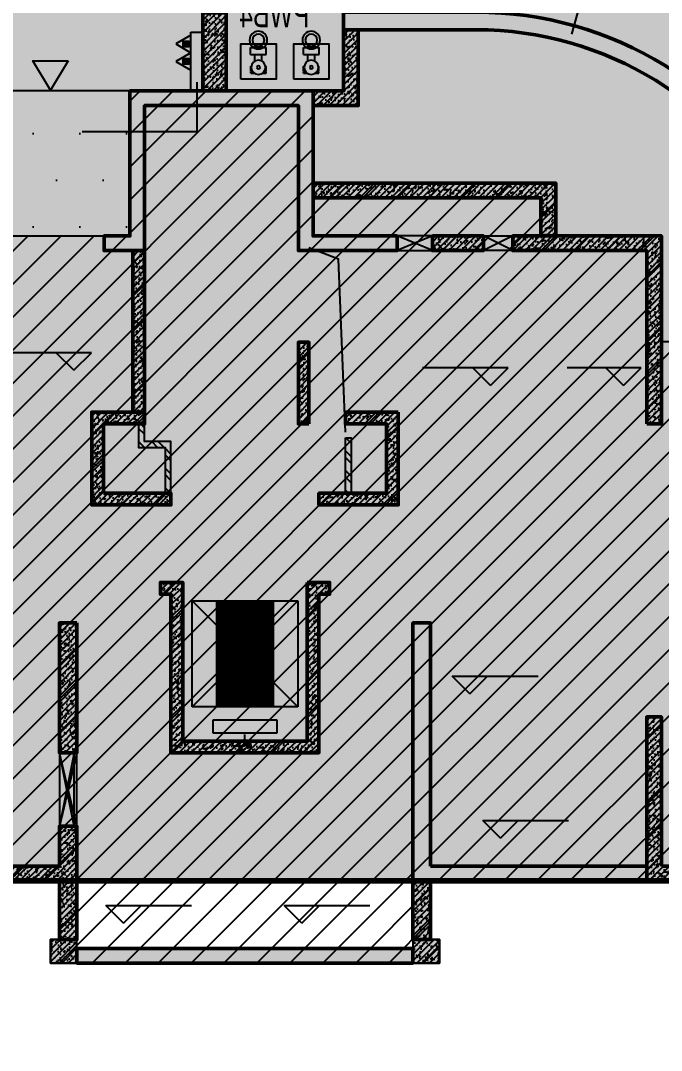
# Model space of a CAD drawing. Extents: x -1338203 to 1886333, y -530034 to 1031844.
# Drawn here: x 797106 to 808017, y 177562 to 195095 of the extents above; entities that cross this region are included whole.
import ezdxf

# ---------------------------------------------------------------- set-up
doc = ezdxf.new("R2010")
doc.units = 0
doc.header["$LTSCALE"] = 1000
doc.header["$MEASUREMENT"] = 0
for name, color, linetype in [('0A-A-SYMB', 13, 'Continuous'), ('A-001-平面参照B1$0$0A-ELEV-PATT', 8, 'Continuous'), ('A-001-平面参照B1$0$AUDIT_D_220531184525-2', 40, 'Continuous'), ('A-06-平面B1$0$0A-A-SYMB-ELEV', 150, 'Continuous'), ('A-06-平面B1$0$0A-O-HOLE', 52, 'Continuous'), ('A-06-平面B1$0$0A-S-WALL', 255, 'Continuous'), ('A-125-交通核B1(5#6#)$0$0A-E-EVTR', 2, 'Continuous'), ('A-125-交通核B1(5#6#)$0$0A-O-HOLE', 52, 'Continuous'), ('p-a-core', 1, 'Continuous'), ('S-06-墙柱B1_1$0$0S-CC-LINE', 52, 'Continuous'), ('S-06-墙柱B1_1$0$0S-CW-HATCH', 251, 'Continuous'), ('S-06-墙柱B1_1$0$0S-CW-HATCH-UP', 251, 'Continuous'), ('S-06-墙柱B1_1$0$0S-S-HOLE', 55, 'Continuous'), ('S001地下一墙柱$0$S001地下一墙柱$0$0S-CW-HATCH', 251, 'Continuous'), ('S001地下一墙柱$0$S001地下一墙柱$0$0S-CW-HATCH-UP', 251, 'Continuous'), ('地面指向箭头', 7, 'Continuous'), ('负一层消火栓$0$0P-ACC-FH', 7, 'Continuous'), ('负一层消火栓$0$0P-DIM-FH', 3, 'Continuous'), ('负一层消火栓$0$0P-EQUIP-FH', 7, 'Continuous'), ('负一层集水坑及排水沟$0$P001-预留预埋-B1$0$0P-EQUIP-WW', 7, 'Continuous')]:
    doc.layers.add(name, color=color, linetype=linetype)
for name, color, linetype, plot in [('A-06-平面B1$0$AAD-A-MARK', 6, 'Continuous', False), ('A-125-交通核B1(5#6#)$0$AAD-A-MARK', 6, 'Continuous', False), ('A06-125-交通核文字编号B1_镜像Y轴$0$AAD-A-MARK', 6, 'Continuous', False), ('S-06-墙柱B1_1$0$AAD-A-MARK', 6, 'Continuous', False)]:
    doc.layers.add(name, color=color, linetype=linetype, plot=plot)
doc.layers.add('p-a-wall', color=7, linetype='Continuous', lineweight=50)
doc.layers.add('S001地下一墙柱$0$S001地下一墙柱$0$0S-CW-LINE', color=7, linetype='Continuous', lineweight=50)
doc.layers.add('p-h-walkable', color=7, linetype='Continuous', lineweight=70, true_color=0xf0f0f0)
doc.styles.add('负一层集水坑及排水沟$0$P001-预留预埋-B1$0$AAD-TXT', font='AAD-TXT.shx', dxfattribs={"width": 0.7, "height": 3, "bigfont": 'AAD-HZTXT.shx'})
pattern_1 = [(45, (0, 0), (-168.38, 168.38), []), (45, (112.25, 0), (-168.38, 168.38), [])]
pattern_2 = [(45, (-164697.56, 574717.22), (-53.0330086, 53.0330086), []), (50, (-164697.56, 574717.22), (215.178055, -18.82564), [22.5, -247.5]), (355, (-164697.56, 574717.22), (-41.6254, 225.65764), [18, -198]), (100.4514, (-164679.63, 574715.65), (173.552815, 206.831863), [19.122057, -210.342634]), (46.1842, (-164697.56, 574777.22), (320.172315, -49.655704), [33.75, -371.25]), (96.6356, (-164670.88, 574773.08), (280.39881, 292.23536), [28.68309, -315.5139]), (351.1842, (-164697.56, 574777.22), (280.39858, 292.23558), [27, -297]), (21, (-164667.56, 574762.22), (179.072116, -120.785667), [22.5, -247.5]), (326, (-164667.56, 574762.22), (72.9946, 217.545014), [18, -198]), (71.4514, (-164652.64, 574752.15), (252.06679, 96.75915), [19.122057, -210.342634]), (37.5, (-164697.56, 574717.22), (3.6479566, 99.868156), [0, -195.6, 0, -201, 0, -198.75]), (7.5, (-164697.56, 574717.22), (78.920861, 118.323514), [0, -114.6, 0, -191.1, 0, -75.75]), (327.5, (-164764.46, 574717.22), (160.146731, -6.7664615), [0, -75, 0, -234, 0, -310.5]), (317.5, (-164794.46, 574717.22), (174.95585, 30.031495), [0, -97.5, 0, -155.4, 0, -220.5])]
pattern_3 = [(45, (-164697.56, 574717.22), (-111.796216, 111.796216), [91.28125, -91.28125]), (105, (-164697.56, 574717.22), (-152.716471, -40.920255), [91.28125, -91.28125]), (165, (-164721.19, 574805.39), (-40.920255, -152.716471), [91.28125, -91.28125])]

# ---------------------------------------------------------------- blocks, each defined once
blk = doc.blocks.new('A-001-平面参照B1')
at = {"layer": 'A-001-平面参照B1$0$0A-ELEV-PATT'}
h = blk.add_hatch(dxfattribs=at)
h.set_pattern_fill('DOTS', color=256, scale=500)
h.set_pattern_definition([(0, (-766365.4, -306889.1), (396.875, 793.75), [0, -793.75])])
h.paths.add_polyline_path([(29861, -115460), (32601, -115460), (32601, -112990), (29861, -112990)])
at = {"layer": '0A-A-SYMB'}
blk.add_lwpolyline([(47089, -113408, 0.241485), (37541, -107410), (32748, -107410)], format="xyb", dxfattribs=at)
at = {"layer": 'A-001-平面参照B1$0$AUDIT_D_220531184525-2'}
blk.add_lwpolyline([(42193, -104650), (40120, -112024)], dxfattribs=at)
blk.add_lwpolyline([(29861, -115460), (32601, -115460), (32601, -112990), (29861, -112990)], close=True, dxfattribs=at)
blk = doc.blocks.new('负一层集水坑及排水沟$0$pdjsk')
at = {"layer": '负一层集水坑及排水沟$0$P001-预留预埋-B1$0$0P-EQUIP-WW'}
for p, q in [((76854, 48875), (76854, 48937)), ((76854, 48937), (76870, 48937)), ((76870, 48894), (76870, 48937)), ((76883, 48905), (76883, 48937)), ((76883, 48937), (76974, 48937)), ((76974, 48927), (76974, 48937)), ((77172, 48673), (77172, 48941)), ((77172, 48941), (77293, 48941)), ((77293, 48673), (77293, 48941)), ((77059, 48867), (77172, 48867)), ((77059, 48748), (77172, 48748)), ((77293, 48867), (77299, 48867)), ((77293, 48748), (77299, 48748)), ((77299, 48731), (77299, 48883)), ((77299, 48883), (77309, 48883)), ((77309, 48731), (77309, 48883)), ((77309, 48867), (77336, 48867)), ((77309, 48748), (77336, 48748)), ((76854, 48677), (76854, 48740)), ((76854, 48677), (76870, 48677)), ((76870, 48677), (76870, 48721)), ((76883, 48677), (76883, 48710)), ((76883, 48677), (76974, 48677)), ((76974, 48677), (76974, 48688)), ((77172, 48673), (77293, 48673)), ((77299, 48731), (77309, 48731)), ((76854, 47975), (76854, 48037)), ((76854, 48037), (76870, 48037)), ((76870, 47994), (76870, 48037)), ((76883, 48005), (76883, 48037)), ((76883, 48037), (76974, 48037)), ((76974, 48027), (76974, 48037)), ((77059, 47967), (77172, 47967)), ((77172, 47773), (77172, 48041)), ((77172, 48041), (77293, 48041)), ((77293, 47773), (77293, 48041)), ((77293, 47967), (77299, 47967)), ((77299, 47831), (77299, 47983)), ((77299, 47983), (77309, 47983)), ((77309, 47831), (77309, 47983)), ((77309, 47967), (77336, 47967)), ((76854, 47777), (76854, 47840)), ((76854, 47777), (76870, 47777)), ((76870, 47777), (76870, 47821)), ((76883, 47777), (76883, 47810)), ((76883, 47777), (76974, 47777)), ((76974, 47777), (76974, 47788)), ((77059, 47848), (77172, 47848)), ((77172, 47773), (77293, 47773)), ((77293, 47848), (77299, 47848)), ((77299, 47831), (77309, 47831)), ((77309, 47848), (77336, 47848))]:
    blk.add_line(p, q, dxfattribs=at)
for points in [[(78054, 49357), (78054, 47357), (76554, 47357), (76554, 49357)], [(76754, 48507), (77354, 48507), (77354, 49107), (76754, 49107)], [(76754, 47607), (77354, 47607), (77354, 48207), (76754, 48207)]]:
    blk.add_lwpolyline(points, close=True, dxfattribs=at)
for centre, radius in [((76954, 48807), 121), ((77418, 48807), 151), ((76954, 48807), 27), ((77418, 48807), 102), ((77418, 47907), 151), ((76954, 47907), 121), ((76954, 47907), 27), ((77418, 47907), 102)]:
    blk.add_circle(centre, radius, dxfattribs=at)
at = {"layer": '负一层集水坑及排水沟$0$P001-预留预埋-B1$0$0P-EQUIP-WW', "style": '负一层集水坑及排水沟$0$P001-预留预埋-B1$0$AAD-TXT', "width": 0.7}
blk.add_text('PWB4', height=450, rotation=270, dxfattribs=at).set_placement((77637, 48775))
blk = doc.blocks.new('负一层集水坑及排水沟')
at = {"xscale": -1, "rotation": 270.0027235406074}
blk.add_blockref('负一层集水坑及排水沟$0$pdjsk', (-13113, -189546), dxfattribs=at)
blk.add_blockref('负一层集水坑及排水沟$0$pdjsk', (-13113, -189546), dxfattribs=at)
blk = doc.blocks.new('负一层消火栓$0$$TwtSys$00000546')
h = blk.add_hatch()
h.set_pattern_fill('ANSI31', color=256, scale=200, style=0)
h.set_pattern_definition([(45, (-38543.802, -6670.83), (-17.67767, 17.67767), [])])
h.paths.add_polyline_path([(-65, 174), (65, 174), (65, 44), (-65, 44)])
for points in [[(0, 344), (-198, 0), (198, 0)], [(-65, 174), (65, 174), (65, 44), (-65, 44)]]:
    blk.add_lwpolyline(points, close=True)
blk = doc.blocks.new('负一层消火栓')
at = {"layer": '负一层消火栓$0$0P-ACC-FH'}
blk.add_lwpolyline([(33641, -111990), (33841, -111990), (33841, -112990), (33641, -112990)], close=True, dxfattribs=at)
at = {"layer": '负一层消火栓$0$0P-DIM-FH'}
for p, q in [((33741, -112840, 800), (33741, -113690, 800)), ((33741, -113690, 800), (31791, -113690, 800))]:
    blk.add_line(p, q, dxfattribs=at)
at = {"layer": '负一层消火栓$0$0P-EQUIP-FH', "xscale": 0.7500000000000013, "yscale": 0.7500000000000013, "zscale": 0.7500000000000013, "rotation": 90}
for p in [(33641, -112192, 800), (33641, -112192, 800), (33641, -112489, 800), (33641, -112489, 800)]:
    blk.add_blockref('负一层消火栓$0$$TwtSys$00000546', p, dxfattribs=at)
blk = doc.blocks.new('A$C488321c4')
at = {"layer": '地面指向箭头'}
h = blk.add_hatch(color=251, dxfattribs=at)
h.dxf.hatch_style = 1
h.paths.add_polyline_path([(385268, -167351), (384968, -167851), (384668, -167351)])
at = {"layer": '地面指向箭头', "color": 251, "flags": 128}
blk.add_lwpolyline([(385268, -167351), (384968, -167851), (384668, -167351), (385268, -167351)], dxfattribs=at)
blk = doc.blocks.new('A-125-交通核B1(5#6#)')
h = blk.add_hatch()
h.set_pattern_fill('ANSI32', color=256, scale=50)
h.set_pattern_definition(pattern_1)
h.paths.add_polyline_path([(1360, 4310), (1260, 4310), (1260, 5190), (1710, 5190), (1710, 5490), (1810, 5490), (1810, 5090), (1360, 5090)])
h = blk.add_hatch()
h.set_pattern_fill('ANSI32', color=256, scale=50)
h.set_pattern_definition(pattern_1)
h.paths.add_polyline_path([(-1713, 5250), (-1810, 5250), (-1810, 4310), (-1713, 4310)])
for points in [[(1360, 4310), (1260, 4310), (1260, 5190), (1710, 5190), (1710, 5490), (1810, 5490), (1810, 5090), (1360, 5090)], [(-1713, 5250), (-1810, 5250), (-1810, 4310), (-1713, 4310)]]:
    blk.add_lwpolyline(points, close=True)
at = {"layer": 'A-125-交通核B1(5#6#)$0$0A-E-EVTR'}
for p, q in [((900, 2475), (-900, 2475)), ((-900, 2475), (-900, 675)), ((900, 675), (-900, 2475)), ((900, 2475), (-900, 675)), ((900, 675), (900, 2475)), ((-900, 675), (900, 675)), ((540, 450), (-540, 450)), ((-540, 450), (-540, 225)), ((540, 225), (540, 450)), ((-540, 225), (540, 225))]:
    blk.add_line(p, q, dxfattribs=at)
at = {"layer": 'A-125-交通核B1(5#6#)$0$0A-O-HOLE', "flags": 128}
blk.add_lwpolyline([(-1710, 5350), (-1593, 8294), (-1090, 8490)], dxfattribs=at)
at = {"layer": 'A-125-交通核B1(5#6#)$0$AAD-A-MARK'}
for q in [(0, 200), (200, 0)]:
    blk.add_line((0, 0), q, dxfattribs=at)
blk.add_circle((0, 0), 100, dxfattribs=at)
blk = doc.blocks.new('A06-125-交通核文字编号B1_镜像Y轴')
at = {"layer": 'A06-125-交通核文字编号B1_镜像Y轴$0$AAD-A-MARK', "extrusion": (-1.22465e-16, 0, -1)}
for q in [(0, 200), (-200, 0)]:
    blk.add_line((0, 0), q, dxfattribs=at)
blk.add_circle((0, 0), 100, dxfattribs=at)
blk = doc.blocks.new('A-06-平面B1')
at = {"layer": 'A-06-平面B1$0$0A-A-SYMB-ELEV'}
for p, q in [((40388, 6702), (38929, 6702)), ((40088, 6402), (39788, 6702)), ((40088, 6402), (40388, 6702)), ((47481, 6444), (46022, 6444)), ((47181, 6144), (46881, 6444)), ((47181, 6144), (47481, 6444)), ((49744, 6444), (48485, 6444)), ((49444, 6144), (49144, 6444)), ((49444, 6144), (49744, 6444)), ((46830, 895), (46530, 1195)), ((46530, 1195), (47989, 1195)), ((46830, 895), (47130, 1195)), ((47349, -1562), (47049, -1262)), ((47049, -1262), (48508, -1262)), ((47349, -1562), (47649, -1262)), ((40932, -3011), (40632, -2711)), ((40632, -2711), (42090, -2711)), ((40932, -3011), (41232, -2711)), ((43969, -3011), (43669, -2711)), ((43669, -2711), (45127, -2711)), ((43969, -3011), (44269, -2711))]:
    blk.add_line(p, q, dxfattribs=at)
at = {"layer": 'A-06-平面B1$0$0A-O-HOLE', "flags": 128}
blk.add_lwpolyline([(40090, -110), (39840, -110), (39840, -1360), (40090, -1360)], close=True, dxfattribs=at)
for points in [[(40090, -110), (39840, -1360)], [(40090, -1360), (39840, -110)]]:
    blk.add_lwpolyline(points, dxfattribs=at)
at = {"layer": 'A-06-平面B1$0$AAD-A-MARK'}
for q in [(43000, 200), (42800, 0)]:
    blk.add_line((43000, 0), q, dxfattribs=at)
blk.add_circle((43000, 0), 100, dxfattribs=at)
at = {"layer": 'A-06-平面B1$0$0A-S-WALL', "xscale": -1}
blk.add_blockref('A-125-交通核B1(5#6#)', (43000, 0), dxfattribs=at)
at = {"layer": 'A-06-平面B1$0$0A-S-WALL'}
blk.add_blockref('A06-125-交通核文字编号B1_镜像Y轴', (43000, 0), dxfattribs=at)

msp = doc.modelspace()

# ---------------------------------------------------------------- hatches: boundary and pattern name
at = {"ltscale": 0.002}
h = msp.add_hatch(dxfattribs=at)
h.set_pattern_fill('ANSI31', color=8, scale=250)
h.set_pattern_definition([(45, (321361.53, 273455.2), (-280.633, 280.633), [])])
h.paths.add_polyline_path([(753816.6, 180574.4), (754891.6, 180574.4), (754891.6, 183199.3), (752961.6, 183199.3), (752961.6, 186304.3), (752761.6, 186304.3), (752761.8, 191429.2), (756766.6, 191429.2), (756766.6, 193899.3), (759886.6, 193899.3), (759886.6, 191429.3), (774336.6, 191429.3), (774336.6, 191429.3), (778466.6, 191429.3), (778466.3, 193899.3), (781586.3, 193899.3), (781586.6, 191429.3), (798966.6, 191429.3), (798966.6, 193899.3), (802086.6, 193899.3), (802086.6, 192329.3), (806216.6, 192329.3), (806216.6, 191429.3), (808016.6, 191429.3), (808016.6, 189629.3), (810876.6, 189629.3), (810876.6, 186429.3), (811676.6, 186429.3), (811676.6, 183876), (812576.6, 183876), (812576.6, 180449.3), (804086.6, 180449.3), (804086.6, 179449.3), (804236.6, 179449.3), (804236.6, 179049.3), (797616.6, 179049.3), (797616.6, 179449.3), (797766.6, 179449.3), (797766.6, 180449.3), (782786.6, 180449.3), (782786.6, 179449.3), (782936.6, 179449.3), (782936.6, 179049.3), (776316.6, 179049.3), (776316.6, 179449.3), (776466.6, 179449.3), (776466.6, 180449.3), (761086.6, 180449.3), (761086.6, 179449.3), (761236.6, 179449.3), (761236.6, 179049.3), (753816.6, 179049.3)])
at = {"layer": 'p-a-wall'}
h = msp.add_hatch(dxfattribs=at)
h.set_pattern_fill('STARS', color=256, scale=115, angle=45)
h.set_pattern_definition(pattern_3)
edge = h.paths.add_edge_path()
edge.add_arc((800926.6, 182739.1), 100, 0, 360)
h = msp.add_hatch(dxfattribs=at)
h.set_pattern_fill('STARS', color=256, scale=115, angle=45)
h.set_pattern_definition(pattern_3)
edge = h.paths.add_edge_path()
edge.add_arc((800926.6, 182739.1), 100, 0, 360)
at = {"layer": 'p-h-walkable', "ltscale": 0.002}
h = msp.add_hatch(color=256, dxfattribs=at)
h.dxf.hatch_style = 1
h.paths.add_polyline_path([(633826.6, 244460.7), (640276.6, 244575.6), (640576.6, 234544.8), (645576.7, 234544.6), (645576.7, 209278.9), (732355.9, 209029), (732355.1, 235229.9), (738506.7, 235229.9), (738506.6, 268838.9), (732734.3, 268838.9), (732734.3, 272898.9), (711963.1, 272898.9), (711963.1, 278984.7), (717256.7, 278984.7), (717256.7, 284049), (733571.6, 284135.6), (733996.6, 290449.1), (739216.6, 290449.1), (739766.6, 284299.1), (754626.6, 284299.1), (755296.6, 290449.1), (760516.6, 290449.1), (760816.6, 283049.1), (760816.3, 275879.2), (775122.6, 275879.2), (776006.6, 274138.9), (776006.6, 259429.1), (778716.6, 259429.1), (778716.6, 238849.1), (783416.6, 238849.1), (783416.6, 237229.1), (782066.6, 237229.1), (782066.6, 234429.1), (779546.6, 234429.1), (779546.6, 237129.1), (773916.6, 237129.1), (773916.6, 243229.1), (764306.6, 243225.6), (764306.6, 236639.1), (760766.6, 236639.1), (760766.6, 234429.1), (758246.6, 234429.1), (758246.6, 238649.1), (762116.6, 238649.1), (762116.6, 243225.6), (748656.6, 243225.6), (748756.3, 207529.1), (800106.6, 207528.9), (800206.7, 201639.7), (812908.2, 202239.1), (812576.6, 180449.3), (744206, 180449.3), (744206, 173439), (728556.7, 173439), (728556.6, 122289.1), (746356.6, 122289.1), (750916.6, 132325.6), (842896.6, 132325.6), (843211.6, 121345.6), (839116.6, 121345.6), (839116.6, 93449.1), (864906.6, 93449.1), (864906.6, 79694), (875856.6, 74929.1), (875856.6, 65749.1), (834560.6, 65749.1), (839142.9, 28436.3), (869465.5, 32160.2), (871163.4, 18334), (873704.3, 18646.1), (877328.9, 5540.2), (761876.2, -8638.5), (761133.2, 2082.3), (764950.9, 5291.5), (763253.1, 19116.3), (799242.7, 23536.1), (793807.6, 65749.1), (750756.6, 65749.1), (751556.6, 81645.6), (636016.6, 81645.6), (636016.6, 96345.6), (629416.6, 96345.6), (629416.6, 118203.2), (622306.6, 118203.2), (622286.6, 139083.2), (644406.6, 137003.2), (644406.6, 129968.2), (656656.6, 129968.2), (656406.6, 138083.2), (712156.6, 138083.2), (711856.6, 184449.1), (581811.6, 184349.1), (581826.6, 197199.1), (585876.6, 197449.1), (585976.6, 209279), (629226.6, 209578.9), (628926.8, 236145.4), (633826.6, 236145.6)])
at = {"layer": 'S-06-墙柱B1_1$0$0S-CW-HATCH'}
h = msp.add_hatch(color=256, dxfattribs=at)
h.dxf.hatch_style = 1
h.paths.add_polyline_path([(799216.6, 193649.1), (799216.6, 191179.1), (798526.6, 191179.1), (798526.6, 191429.1), (798966.6, 191429.1), (798966.6, 193899.1), (799216.6, 193899.1), (801836.6, 193899.1), (802086.6, 193899.1), (802086.6, 191429.1), (803516.6, 191429.1), (803516.6, 191179.1), (801836.6, 191179.1), (801836.6, 193649.1)])
h = msp.add_hatch(color=256, dxfattribs=at)
h.dxf.hatch_style = 1
h.paths.add_polyline_path([(806216.6, 191429.1), (806216.6, 192329.1), (802086.6, 192329.1), (802086.6, 192079.1), (805966.6, 192079.1), (805966.6, 191429.1)])
h = msp.add_hatch(color=256, dxfattribs=at)
h.dxf.hatch_style = 1
h.paths.add_polyline_path([(804116.6, 191429.1), (804986.8, 191429.1), (804986.8, 191179.1), (804116.6, 191179.1)])
h = msp.add_hatch(color=256, dxfattribs=at)
h.dxf.hatch_style = 1
h.paths.add_polyline_path([(807766.6, 188229.1), (807766.6, 191179.1), (805486.8, 191179.1), (805486.8, 191429.1), (808016.6, 191429.1), (808016.6, 188229.1)])
h = msp.add_hatch(color=256, dxfattribs=at)
h.dxf.hatch_style = 1
h.paths.add_polyline_path([(799216.6, 191179.1), (799016.6, 191179.1), (799016.6, 188429.1), (799216.6, 188429.1)])
h = msp.add_hatch(color=256, dxfattribs=at)
h.dxf.hatch_style = 1
h.paths.add_polyline_path([(802016.6, 188229.1), (801836.6, 188229.1), (801836.6, 189619.1), (802016.6, 189619.1)])
h = msp.add_hatch(color=256, dxfattribs=at)
h.dxf.hatch_style = 1
h.paths.add_polyline_path([(798516.6, 187049.1), (799666.6, 187049.1), (799666.6, 186849.1), (799486.6, 186849.1), (798316.6, 186849.1), (798316.6, 188429.1), (799216.6, 188429.1), (799216.6, 188229.1), (798516.6, 188229.1)])
h = msp.add_hatch(color=256, dxfattribs=at)
h.dxf.hatch_style = 1
h.paths.add_polyline_path([(803536.6, 188429.1), (803536.6, 186849.1), (802366.6, 186849.1), (802186.6, 186849.1), (802186.6, 187049.1), (803336.6, 187049.1), (803336.6, 188229.1), (802636.6, 188229.1), (802636.6, 188429.1)])
h = msp.add_hatch(color=256, dxfattribs=at)
h.dxf.hatch_style = 1
h.paths.add_polyline_path([(801986.6, 185529.1), (802366.6, 185529.1), (802366.6, 185329.1), (802186.6, 185329.1), (802186.6, 182629.1), (799666.6, 182629.1), (799666.6, 185329.1), (799486.6, 185329.1), (799486.6, 185529.1), (799866.6, 185529.1), (799866.6, 182829.1), (801986.6, 182829.1)])
h = msp.add_hatch(color=256, dxfattribs=at)
h.dxf.hatch_style = 1
h.paths.add_polyline_path([(798066.6, 184839.1), (797766.6, 184839.1), (797766.6, 182629.1), (798066.6, 182629.1)])
h = msp.add_hatch(color=256, dxfattribs=at)
h.dxf.hatch_style = 1
h.paths.add_polyline_path([(804086.6, 180699.1), (807766.6, 180699.1), (807766.6, 180449.1), (803786.6, 180449.1), (803786.6, 184839.1), (804086.6, 184839.1)])
h = msp.add_hatch(color=256, dxfattribs=at)
h.dxf.hatch_style = 1
h.paths.add_polyline_path([(808016.6, 180699.1), (811426.6, 180699.1), (811426.6, 180449.1), (807766.6, 180449.1), (807766.6, 183239.1), (808016.6, 183239.1)])
h = msp.add_hatch(color=256, dxfattribs=at)
h.dxf.hatch_style = 1
h.paths.add_polyline_path([(798066.6, 180449.1), (794036.6, 180449.1), (794036.6, 180699.1), (797766.6, 180699.1), (797766.6, 181379.1), (798066.6, 181379.1)])
h = msp.add_hatch(color=256, dxfattribs=at)
h.dxf.hatch_style = 1
h.paths.add_polyline_path([(798066.6, 180449.1), (797766.6, 180449.1), (797766.6, 179449.1), (798066.6, 179449.1)])
h = msp.add_hatch(color=256, dxfattribs=at)
h.dxf.hatch_style = 1
h.paths.add_polyline_path([(803786.6, 179449.1), (804086.6, 179449.1), (804086.6, 180449.1), (803786.6, 180449.1)])
h = msp.add_hatch(color=256, dxfattribs=at)
h.dxf.hatch_style = 1
h.paths.add_polyline_path([(798066.6, 179449.1), (797616.6, 179449.1), (797616.6, 179049.1), (798066.6, 179049.1)])
h = msp.add_hatch(color=256, dxfattribs=at)
h.dxf.hatch_style = 1
h.paths.add_polyline_path([(804236.6, 179449.1), (803786.6, 179449.1), (803786.6, 179049.1), (804236.6, 179049.1)])
h = msp.add_hatch(color=256, dxfattribs=at)
h.dxf.hatch_style = 1
h.paths.add_polyline_path([(798066.6, 179299.1), (803786.6, 179299.1), (803786.6, 179049.1), (798066.6, 179049.1)])
at = {"layer": 'S-06-墙柱B1_1$0$0S-CW-HATCH-UP'}
h = msp.add_hatch(dxfattribs=at)
h.set_pattern_fill('钢筋混凝土', color=256, scale=30)
h.set_pattern_definition(pattern_2)
h.paths.add_polyline_path([(799216.6, 193649.1), (799216.6, 191179.1), (798526.6, 191179.1), (798526.6, 191429.1), (798966.6, 191429.1), (798966.6, 193899.1), (799216.6, 193899.1), (801836.6, 193899.1), (802086.6, 193899.1), (802086.6, 191429.1), (803516.6, 191429.1), (803516.6, 191179.1), (801836.6, 191179.1), (801836.6, 193649.1)])
h = msp.add_hatch(dxfattribs=at)
h.set_pattern_fill('钢筋混凝土', color=256, scale=30)
h.set_pattern_definition(pattern_2)
h.paths.add_polyline_path([(806216.6, 191429.1), (806216.6, 192329.1), (802086.6, 192329.1), (802086.6, 192079.1), (805966.6, 192079.1), (805966.6, 191429.1)])
h = msp.add_hatch(dxfattribs=at)
h.set_pattern_fill('钢筋混凝土', color=256, scale=30)
h.set_pattern_definition([(45, (-4327060.57, 933869.925), (-53.0330086, 53.0330086), []), (50, (-4327060.57, 933869.93), (215.178055, -18.8256405), [22.5, -247.5]), (355, (-4327060.57, 933869.93), (-41.6254, 225.65764), [18, -198]), (100.4514, (-4327042.64, 933868.36), (173.5528145, 206.831863), [19.122057, -210.342634]), (46.1842, (-4327060.57, 933929.93), (320.172315, -49.655704), [33.75, -371.25]), (96.6356, (-4327033.9, 933925.8), (280.398812, 292.235361), [28.683086, -315.5139]), (351.1842, (-4327060.57, 933929.93), (280.398584, 292.23558), [27, -297]), (21, (-4327030.57, 933914.93), (179.0721156, -120.785667), [22.5, -247.5]), (326, (-4327030.57, 933914.93), (72.9946, 217.5450135), [18, -198]), (71.4514, (-4327015.65, 933904.86), (252.0667886, 96.759149), [19.122057, -210.342634]), (37.5, (-4327060.57, 933869.925), (3.6479566, 99.8681561), [0, -195.6, 0, -201, 0, -198.75]), (7.5, (-4327060.57, 933869.93), (78.9208612, 118.3235136), [0, -114.6, 0, -191.1, 0, -75.75]), (327.5, (-4327127.47, 933869.925), (160.1467309, -6.7664615), [0, -75, 0, -234, 0, -310.5]), (317.5, (-4327157.47, 933869.93), (174.9558508, 30.0314947), [0, -97.5, 0, -155.4, 0, -220.5])])
h.paths.add_polyline_path([(804116.6, 191429.1), (804986.8, 191429.1), (804986.8, 191179.1), (804116.6, 191179.1)])
h = msp.add_hatch(dxfattribs=at)
h.set_pattern_fill('钢筋混凝土', color=256, scale=30)
h.set_pattern_definition(pattern_2)
h.paths.add_polyline_path([(807766.6, 188229.1), (807766.6, 191179.1), (805486.8, 191179.1), (805486.8, 191429.1), (808016.6, 191429.1), (808016.6, 188229.1)])
h = msp.add_hatch(dxfattribs=at)
h.set_pattern_fill('钢筋混凝土', color=256, scale=30)
h.set_pattern_definition(pattern_2)
h.paths.add_polyline_path([(799216.6, 191179.1), (799016.6, 191179.1), (799016.6, 188429.1), (799216.6, 188429.1)])
h = msp.add_hatch(dxfattribs=at)
h.set_pattern_fill('钢筋混凝土', color=256, scale=30)
h.set_pattern_definition([(45, (-4327060.57, 819107.91), (-53.0330086, 53.0330086), []), (50, (-4327060.57, 819107.9), (215.178055, -18.8256405), [22.5, -247.5]), (355, (-4327060.57, 819107.9), (-41.6254, 225.65764), [18, -198]), (100.4514, (-4327042.64, 819106.34), (173.5528145, 206.831863), [19.122057, -210.342634]), (46.1842, (-4327060.57, 819167.9), (320.172315, -49.655704), [33.75, -371.25]), (96.6356, (-4327033.9, 819163.77), (280.398812, 292.235361), [28.683086, -315.5139]), (351.1842, (-4327060.57, 819167.9), (280.398584, 292.23558), [27, -297]), (21, (-4327030.57, 819152.9), (179.0721156, -120.785667), [22.5, -247.5]), (326, (-4327030.57, 819152.9), (72.9946, 217.5450135), [18, -198]), (71.4514, (-4327015.65, 819142.84), (252.0667886, 96.759149), [19.122057, -210.342634]), (37.5, (-4327060.57, 819107.91), (3.6479566, 99.8681561), [0, -195.6, 0, -201, 0, -198.75]), (7.5, (-4327060.57, 819107.91), (78.9208612, 118.3235136), [0, -114.6, 0, -191.1, 0, -75.75]), (327.5, (-4327127.47, 819107.91), (160.1467309, -6.7664615), [0, -75, 0, -234, 0, -310.5]), (317.5, (-4327157.47, 819107.91), (174.9558508, 30.0314947), [0, -97.5, 0, -155.4, 0, -220.5])])
h.paths.add_polyline_path([(802016.6, 188229.1), (801836.6, 188229.1), (801836.6, 189619.1), (802016.6, 189619.1)])
h = msp.add_hatch(dxfattribs=at)
h.set_pattern_fill('钢筋混凝土', color=256, scale=30)
h.set_pattern_definition(pattern_2)
h.paths.add_polyline_path([(798516.6, 187049.1), (799666.6, 187049.1), (799666.6, 186849.1), (799486.6, 186849.1), (798316.6, 186849.1), (798316.6, 188429.1), (799216.6, 188429.1), (799216.6, 188229.1), (798516.6, 188229.1)])
h = msp.add_hatch(dxfattribs=at)
h.set_pattern_fill('钢筋混凝土', color=256, scale=30)
h.set_pattern_definition(pattern_2)
h.paths.add_polyline_path([(803536.6, 188429.1), (803536.6, 186849.1), (802366.6, 186849.1), (802186.6, 186849.1), (802186.6, 187049.1), (803336.6, 187049.1), (803336.6, 188229.1), (802636.6, 188229.1), (802636.6, 188429.1)])
h = msp.add_hatch(dxfattribs=at)
h.set_pattern_fill('钢筋混凝土', color=256, scale=30)
h.set_pattern_definition(pattern_2)
h.paths.add_polyline_path([(801986.6, 185529.1), (802366.6, 185529.1), (802366.6, 185329.1), (802186.6, 185329.1), (802186.6, 182629.1), (799666.6, 182629.1), (799666.6, 185329.1), (799486.6, 185329.1), (799486.6, 185529.1), (799866.6, 185529.1), (799866.6, 182829.1), (801986.6, 182829.1)])
h = msp.add_hatch(dxfattribs=at)
h.set_pattern_fill('钢筋混凝土', color=256, scale=30)
h.set_pattern_definition([(45, (-4327060.57, 819107.91), (-53.0330086, 53.0330086), []), (50, (-4327060.57, 819107.9), (215.178055, -18.8256405), [22.5, -247.5]), (355, (-4327060.57, 819107.9), (-41.6254, 225.65764), [18, -198]), (100.4514, (-4327042.64, 819106.34), (173.5528145, 206.831863), [19.122057, -210.342634]), (46.1842, (-4327060.57, 819167.9), (320.172315, -49.655704), [33.75, -371.25]), (96.6356, (-4327033.9, 819163.77), (280.398812, 292.235361), [28.683086, -315.5139]), (351.1842, (-4327060.57, 819167.9), (280.398584, 292.23558), [27, -297]), (21, (-4327030.57, 819152.9), (179.0721156, -120.785667), [22.5, -247.5]), (326, (-4327030.57, 819152.9), (72.9946, 217.5450135), [18, -198]), (71.4514, (-4327015.65, 819142.84), (252.0667886, 96.759149), [19.122057, -210.342634]), (37.5, (-4327060.57, 819107.91), (3.6479566, 99.8681561), [0, -195.6, 0, -201, 0, -198.75]), (7.5, (-4327060.57, 819107.91), (78.9208612, 118.3235136), [0, -114.6, 0, -191.1, 0, -75.75]), (327.5, (-4327127.47, 819107.91), (160.1467309, -6.7664615), [0, -75, 0, -234, 0, -310.5]), (317.5, (-4327157.47, 819107.91), (174.9558508, 30.0314947), [0, -97.5, 0, -155.4, 0, -220.5])])
h.paths.add_polyline_path([(798066.6, 184839.1), (797766.6, 184839.1), (797766.6, 182629.1), (798066.6, 182629.1)])
h = msp.add_hatch(dxfattribs=at)
h.set_pattern_fill('钢筋混凝土', color=256, scale=30)
h.set_pattern_definition(pattern_2)
h.paths.add_polyline_path([(804086.6, 180699.1), (807766.6, 180699.1), (807766.6, 180449.1), (803786.6, 180449.1), (803786.6, 184839.1), (804086.6, 184839.1)])
h = msp.add_hatch(dxfattribs=at)
h.set_pattern_fill('钢筋混凝土', color=256, scale=30)
h.set_pattern_definition(pattern_2)
h.paths.add_polyline_path([(808016.6, 180699.1), (811426.6, 180699.1), (811426.6, 180449.1), (807766.6, 180449.1), (807766.6, 183239.1), (808016.6, 183239.1)])
h = msp.add_hatch(dxfattribs=at)
h.set_pattern_fill('钢筋混凝土', color=256, scale=30)
h.set_pattern_definition(pattern_2)
h.paths.add_polyline_path([(798066.6, 180449.1), (794036.6, 180449.1), (794036.6, 180699.1), (797766.6, 180699.1), (797766.6, 181379.1), (798066.6, 181379.1)])
h = msp.add_hatch(dxfattribs=at)
h.set_pattern_fill('钢筋混凝土', color=256, scale=30)
h.set_pattern_definition(pattern_2)
h.paths.add_polyline_path([(798066.6, 180449.1), (797766.6, 180449.1), (797766.6, 179449.1), (798066.6, 179449.1)])
h = msp.add_hatch(dxfattribs=at)
h.set_pattern_fill('钢筋混凝土', color=256, scale=30)
h.set_pattern_definition(pattern_2)
h.paths.add_polyline_path([(803786.6, 179449.1), (804086.6, 179449.1), (804086.6, 180449.1), (803786.6, 180449.1)])
h = msp.add_hatch(dxfattribs=at)
h.set_pattern_fill('钢筋混凝土', color=256, scale=30)
h.set_pattern_definition(pattern_2)
h.paths.add_polyline_path([(798066.6, 179449.1), (797616.6, 179449.1), (797616.6, 179049.1), (798066.6, 179049.1)])
h = msp.add_hatch(dxfattribs=at)
h.set_pattern_fill('钢筋混凝土', color=256, scale=30)
h.set_pattern_definition(pattern_2)
h.paths.add_polyline_path([(804236.6, 179449.1), (803786.6, 179449.1), (803786.6, 179049.1), (804236.6, 179049.1)])
h = msp.add_hatch(dxfattribs=at)
h.set_pattern_fill('钢筋混凝土', color=256, scale=30)
h.set_pattern_definition(pattern_2)
h.paths.add_polyline_path([(798066.6, 179299.1), (803786.6, 179299.1), (803786.6, 179049.1), (798066.6, 179049.1)])
at = {"layer": 'S001地下一墙柱$0$S001地下一墙柱$0$0S-CW-HATCH', "ltscale": 0.002}
h = msp.add_hatch(color=256, dxfattribs=at)
h.dxf.hatch_style = 1
h.paths.add_polyline_path([(800206.6, 195229.1), (800606.6, 195229.1), (800606.6, 193899.1), (800206.6, 193899.1)])
h = msp.add_hatch(color=256, dxfattribs=at)
h.dxf.hatch_style = 1
edge = h.paths.add_edge_path()
edge.add_line((802606.6, 194939.1), (804861.5, 194939.1))
edge.add_arc((804861.5, 189089.1), 5850, 27.07338, 90, ccw=False)
edge.add_line((810070.5, 191751.6), (812785.9, 186439.1))
edge.add_line((812785.9, 186439.1), (812939.3, 186139.1))
edge.add_line((812939.3, 186139.1), (813149.1, 185728.6))
edge.add_line((813149.1, 185728.6), (813416.2, 185865.1))
edge.add_line((813416.2, 185865.1), (810337.6, 191888.2))
edge.add_arc((804861.5, 189089.1), 6150, 27.07338, 90)
edge.add_line((804861.5, 195239.1), (802606.6, 195239.1))
edge.add_line((802606.6, 195239.1), (802606.6, 194939.1))
h = msp.add_hatch(color=256, dxfattribs=at)
h.dxf.hatch_style = 1
h.paths.add_polyline_path([(802606.6, 194939.1), (802606.6, 193899.1), (802086.6, 193899.1), (802086.6, 193649.1), (802856.6, 193649.1), (802856.6, 194939.1)])
at = {"layer": 'S001地下一墙柱$0$S001地下一墙柱$0$0S-CW-HATCH-UP', "ltscale": 0.002}
h = msp.add_hatch(dxfattribs=at)
h.set_pattern_fill('钢筋混凝土', color=256, scale=30)
h.set_pattern_definition([(45, (-8e-05, 0.01), (-53.0330086, 53.0330086), []), (50, (-8e-05, 0.01), (215.178055, -18.82564), [22.5, -247.5]), (355, (-8e-05, 0.01), (-41.6254, 225.65764), [18, -198]), (100.4514, (17.93, -1.56), (173.552815, 206.83186), [19.122057, -210.342634]), (46.1842, (-8e-05, 60), (320.172315, -49.655704), [33.75, -371.25]), (96.6356, (26.68, 55.87), (280.39881, 292.23536), [28.68309, -315.5139]), (351.1842, (-8e-05, 60), (280.39858, 292.23558), [27, -297]), (21, (30, 45.01), (179.072116, -120.785667), [22.5, -247.5]), (326, (30, 45), (72.9946, 217.545014), [18, -198]), (71.4514, (44.92, 34.94), (252.06679, 96.75915), [19.122057, -210.342634]), (37.5, (-8e-05, 0.01), (3.6479566, 99.868156), [0, -195.6, 0, -201, 0, -198.75]), (7.5, (-8e-05, 0.01), (78.920861, 118.323514), [0, -114.6, 0, -191.1, 0, -75.75]), (327.5, (-66.9, 0.01), (160.146731, -6.7664615), [0, -75, 0, -234, 0, -310.5]), (317.5, (-96.9, 0.01), (174.95585, 30.031495), [0, -97.5, 0, -155.4, 0, -220.5])])
h.paths.add_polyline_path([(800206.6, 195229.1), (800606.6, 195229.1), (800606.6, 193899.1), (800206.6, 193899.1)])
h = msp.add_hatch(dxfattribs=at)
h.set_pattern_fill('钢筋混凝土', color=256, scale=30)
h.set_pattern_definition([(45, (-8e-05, 0.01), (-53.0330086, 53.0330086), []), (50, (-8e-05, 0.01), (215.178055, -18.82564), [22.5, -247.5]), (355, (-8e-05, 0.01), (-41.6254, 225.65764), [18, -198]), (100.4514, (17.93, -1.56), (173.552815, 206.831863), [19.122057, -210.342634]), (46.1842, (-8e-05, 60), (320.172315, -49.655704), [33.75, -371.25]), (96.6356, (26.68, 55.87), (280.39881, 292.23536), [28.68309, -315.5139]), (351.1842, (-8e-05, 60), (280.39858, 292.23558), [27, -297]), (21, (30, 45.01), (179.072116, -120.785667), [22.5, -247.5]), (326, (30, 45), (72.9946, 217.545014), [18, -198]), (71.4514, (44.92, 34.94), (252.06679, 96.75915), [19.122057, -210.342634]), (37.5, (-8e-05, 0.01), (3.6479566, 99.868156), [0, -195.6, 0, -201, 0, -198.75]), (7.5, (-8e-05, 0.01), (78.920861, 118.323514), [0, -114.6, 0, -191.1, 0, -75.75]), (327.5, (-66.9, 0.01), (160.146731, -6.7664615), [0, -75, 0, -234, 0, -310.5]), (317.5, (-96.9, 0.01), (174.95585, 30.031495), [0, -97.5, 0, -155.4, 0, -220.5])])
edge = h.paths.add_edge_path()
edge.add_line((802606.6, 194939.1), (804861.5, 194939.1))
edge.add_arc((804861.5, 189089.1), 5850, 27.07338, 90, ccw=False)
edge.add_line((810070.5, 191751.6), (812785.9, 186439.1))
edge.add_line((812785.9, 186439.1), (812939.3, 186139.1))
edge.add_line((812939.3, 186139.1), (813149.1, 185728.6))
edge.add_line((813149.1, 185728.6), (813416.2, 185865.1))
edge.add_line((813416.2, 185865.1), (810337.6, 191888.2))
edge.add_arc((804861.5, 189089.1), 6150, 27.07338, 90)
edge.add_line((804861.5, 195239.1), (802606.6, 195239.1))
edge.add_line((802606.6, 195239.1), (802606.6, 194939.1))
h = msp.add_hatch(dxfattribs=at)
h.set_pattern_fill('钢筋混凝土', color=256, scale=30)
h.set_pattern_definition([(45, (-8e-05, 0.01), (-53.0330086, 53.0330086), []), (50, (-8e-05, 0.01), (215.178055, -18.82564), [22.5, -247.5]), (355, (-8e-05, 0.01), (-41.6254, 225.65764), [18, -198]), (100.4514, (17.93, -1.56), (173.552815, 206.83186), [19.122057, -210.342634]), (46.1842, (-8e-05, 60), (320.172315, -49.655704), [33.75, -371.25]), (96.6356, (26.68, 55.87), (280.39881, 292.23536), [28.68309, -315.5139]), (351.1842, (-8e-05, 60), (280.39858, 292.23558), [27, -297]), (21, (30, 45.01), (179.072116, -120.785667), [22.5, -247.5]), (326, (30, 45), (72.9946, 217.545014), [18, -198]), (71.4514, (44.92, 34.94), (252.06679, 96.75915), [19.122057, -210.342634]), (37.5, (-8e-05, 0.01), (3.6479566, 99.868156), [0, -195.6, 0, -201, 0, -198.75]), (7.5, (-8e-05, 0.01), (78.920861, 118.323514), [0, -114.6, 0, -191.1, 0, -75.75]), (327.5, (-66.9, 0.01), (160.146731, -6.7664615), [0, -75, 0, -234, 0, -310.5]), (317.5, (-96.9, 0.01), (174.95585, 30.031495), [0, -97.5, 0, -155.4, 0, -220.5])])
h.paths.add_polyline_path([(802606.6, 194939.1), (802606.6, 193899.1), (802086.6, 193899.1), (802086.6, 193649.1), (802856.6, 193649.1), (802856.6, 194939.1)])

# ---------------------------------------------------------------- linework, layer by layer
at = {"color": 3, "elevation": 83850, "flags": 128}
msp.add_lwpolyline([(781586.6, 191429.3), (798966.6, 191429.3), (798966.6, 193899.3), (802086.6, 193899.3), (802086.6, 192329.3), (806216.6, 192329.3), (806216.6, 191429.3), (808016.6, 191429.3), (808016.6, 189629.3), (810876.6, 189629.3), (810876.6, 186429.3), (811676.6, 186429.3), (811676.6, 183876), (812576.6, 183876), (812576.6, 180449.3), (804086.6, 180449.3), (804086.6, 179449.3), (804236.6, 179449.3), (804236.6, 179049.3), (797616.6, 179049.3), (797616.6, 179449.3), (797766.6, 179449.3), (797766.6, 180449.3), (782786.6, 180449.3)], dxfattribs=at)
at = {"layer": 'p-a-core', "ltscale": 0.002, "const_width": 1000, "elevation": 83850}
msp.add_lwpolyline([(800926.6, 185214.1), (800926.6, 183414.1)], dxfattribs=at)
at = {"layer": 'p-a-wall', "flags": 128}
msp.add_lwpolyline([(803516.6, 191429.1), (802086.6, 191429.1), (802086.6, 193899.1), (801836.6, 193899.1), (799216.6, 193899.1), (798966.6, 193899.1), (798966.6, 191429.1), (798526.6, 191429.1), (798526.6, 191179.1), (799216.6, 191179.1), (799216.6, 193649.1), (801836.6, 193649.1), (801836.6, 191179.1), (803516.6, 191179.1), (803516.6, 191429.1)], dxfattribs=at)
for points in [[(806216.6, 191429.1), (806216.6, 192329.1), (802086.6, 192329.1), (802086.6, 192079.1), (805966.6, 192079.1), (805966.6, 191429.1)], [(804116.6, 191429.1), (804986.8, 191429.1), (804986.8, 191179.1), (804116.6, 191179.1)], [(807766.6, 188229.1), (807766.6, 191179.1), (805486.8, 191179.1), (805486.8, 191429.1), (808016.6, 191429.1), (808016.6, 188229.1)], [(799216.6, 191179.1), (799016.6, 191179.1), (799016.6, 188429.1), (799216.6, 188429.1)], [(802016.6, 188229.1), (801836.6, 188229.1), (801836.6, 189619.1), (802016.6, 189619.1)], [(798516.6, 187049.1), (799666.6, 187049.1), (799666.6, 186849.1), (799486.6, 186849.1), (799486.6, 186849.1), (798316.6, 186849.1), (798316.6, 188429.1), (799216.6, 188429.1), (799216.6, 188229.1), (798516.6, 188229.1)], [(803536.6, 188429.1), (803536.6, 186849.1), (802366.6, 186849.1), (802366.6, 186849.1), (802186.6, 186849.1), (802186.6, 187049.1), (803336.6, 187049.1), (803336.6, 188229.1), (802636.6, 188229.1), (802636.6, 188429.1)], [(801986.6, 185529.1), (802366.6, 185529.1), (802366.6, 185329.1), (802186.6, 185329.1), (802186.6, 182629.1), (799666.6, 182629.1), (799666.6, 185329.1), (799486.6, 185329.1), (799486.6, 185529.1), (799866.6, 185529.1), (799866.6, 182829.1), (801986.6, 182829.1)], [(798066.6, 184839.1), (797766.6, 184839.1), (797766.6, 182629.1), (798066.6, 182629.1)], [(804086.6, 180699.1), (807766.6, 180699.1), (807766.6, 180449.1), (803786.6, 180449.1), (803786.6, 184839.1), (804086.6, 184839.1)], [(808016.6, 180699.1), (811426.6, 180699.1), (811426.6, 180449.1), (807766.6, 180449.1), (807766.6, 183239.1), (808016.6, 183239.1)], [(798066.6, 180449.1), (794036.6, 180449.1), (794036.6, 180699.1), (797766.6, 180699.1), (797766.6, 181379.1), (798066.6, 181379.1)], [(798066.6, 180449.1), (797766.6, 180449.1), (797766.6, 179449.1), (798066.6, 179449.1)], [(803786.6, 179449.1), (804086.6, 179449.1), (804086.6, 180449.1), (803786.6, 180449.1)], [(798066.6, 179299.1), (803786.6, 179299.1), (803786.6, 179049.1), (798066.6, 179049.1)]]:
    msp.add_lwpolyline(points, close=True, dxfattribs=at)
at = {"layer": 'p-h-walkable', "ltscale": 0.002, "const_width": 100}
msp.add_lwpolyline([(748756.3, 207529.1), (800106.6, 207528.9), (800206.7, 201639.7), (812908.2, 202239.1), (812576.6, 180449.3), (744206, 180449.3)], dxfattribs=at)
at = {"layer": 'S-06-墙柱B1_1$0$0S-CC-LINE'}
for points in [[(798066.6, 179449.1), (797616.6, 179449.1), (797616.6, 179049.1), (798066.6, 179049.1)], [(804236.6, 179449.1), (803786.6, 179449.1), (803786.6, 179049.1), (804236.6, 179049.1)]]:
    msp.add_lwpolyline(points, close=True, dxfattribs=at)
at = {"layer": 'S-06-墙柱B1_1$0$0S-S-HOLE'}
for points in [[(804116.6, 191429.1), (803516.6, 191429.1), (803516.6, 191179.1), (804116.6, 191179.1)], [(804986.8, 191429.1), (805486.8, 191429.1), (805486.8, 191179.1), (804986.8, 191179.1)], [(798066.6, 182629.1), (797766.6, 182629.1), (797766.6, 181379.1), (798066.6, 181379.1)]]:
    msp.add_lwpolyline(points, close=True, dxfattribs=at)
for points in [[(804116.6, 191429.1), (803516.6, 191179.1)], [(804116.6, 191179.1), (803516.6, 191429.1)], [(805486.8, 191429.1), (804986.8, 191179.1)], [(805486.8, 191179.1), (804986.8, 191429.1)], [(798066.6, 182629.1), (797766.6, 181379.1)], [(798066.6, 181379.1), (797766.6, 182629.1)]]:
    msp.add_lwpolyline(points, dxfattribs=at)
at = {"layer": 'S-06-墙柱B1_1$0$AAD-A-MARK'}
for q in [(800926.6, 182939.1), (800926.6, 182939.1), (800926.6, 182939.1), (800726.6, 182739.1), (800726.6, 182739.1), (800726.6, 182739.1)]:
    msp.add_line((800926.6, 182739.1), q, dxfattribs=at)
msp.add_circle((800926.6, 182739.1), 100, dxfattribs=at)
msp.add_circle((800926.6, 182739.1), 100, dxfattribs=at)
msp.add_circle((800926.6, 182739.1), 100, dxfattribs=at)
at = {"layer": 'S001地下一墙柱$0$S001地下一墙柱$0$0S-CW-LINE', "ltscale": 0.002}
msp.add_lwpolyline([(800206.6, 195229.1), (800606.6, 195229.1), (800606.6, 193899.1), (800206.6, 193899.1)], close=True, dxfattribs=at)
msp.add_lwpolyline([(802606.6, 194939.1), (804861.5, 194939.1, -0.2816836), (810070.5, 191751.6), (812785.9, 186439.1), (812785.9, 186439.1), (812939.3, 186139.1), (812939.3, 186139.1), (813149.1, 185728.6), (813416.2, 185865.1), (810337.6, 191888.2, 0.2816836), (804861.5, 195239.1, 0.0000008), (802606.6, 195239.1)], format="xyb", close=True, dxfattribs=at)
msp.add_lwpolyline([(802606.6, 194939.1), (802606.6, 193899.1), (802086.6, 193899.1), (802086.6, 193649.1), (802856.6, 193649.1), (802856.6, 194939.1), (802606.6, 194939.1)], dxfattribs=at)

# ---------------------------------------------------------------- block references
msp.add_blockref('A-001-平面参照B1', (766365.4, 306889.1))
at = {"ltscale": 0.002}
for name, p in [('负一层消火栓', (766365.4, 306889.1)), ('负一层集水坑及排水沟', (766365.4, 306889.1)), ('A$C488321c4', (412646.2, 361761.3)), ('A-06-平面B1', (757926.6, 182739.1, 83850))]:
    msp.add_blockref(name, p, dxfattribs=at)

doc.saveas('drawing.dxf')
